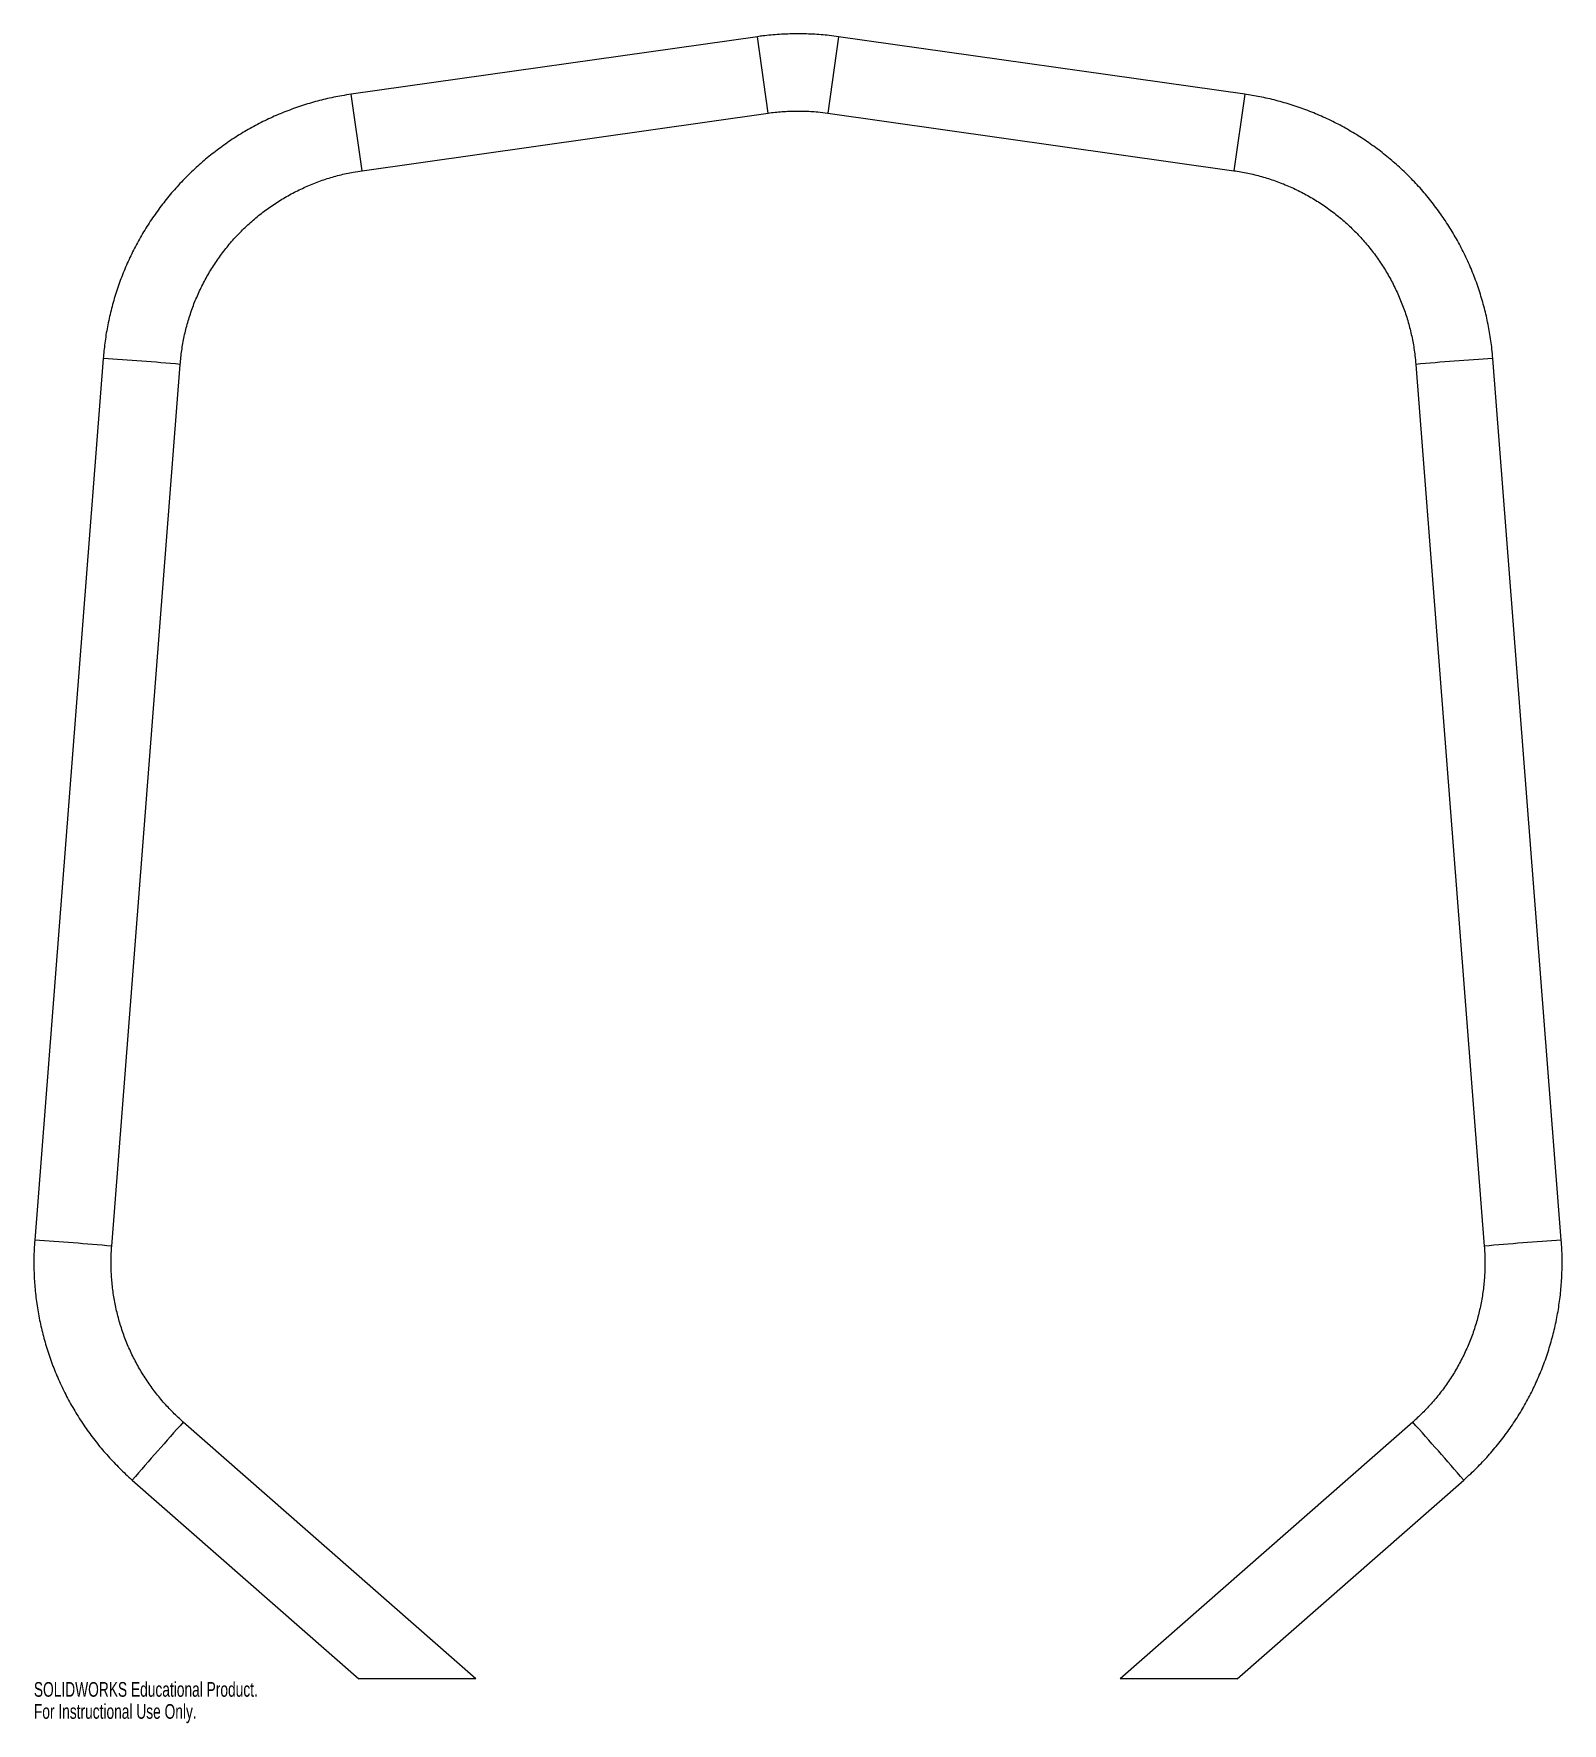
# Model space of a CAD drawing. Header units: millimetres. Extents: x -251 to 251, y 93 to 649.
import ezdxf

# ---------------------------------------------------------------- set-up
doc = ezdxf.new("R2010")
doc.units = ezdxf.units.MM
doc.styles.add('SLDTEXTSTYLE0', font='TXT', dxfattribs={"width": 0.7})

msp = doc.modelspace()

# ---------------------------------------------------------------- linework, layer by layer
at = {"color": 7, "linetype": 'Continuous', "lineweight": 25}
for p, q in [((-13.37, 648.36), (-146.97, 629.41)), ((146.97, 629.41), (13.37, 648.36)), ((-143.4, 604.26), (-9.81, 623.21)), ((9.81, 623.21), (143.4, 604.26)), ((-228.56, 542.48), (-251.09, 252.33)), ((-225.77, 250.37), (-203.24, 540.52)), ((203.24, 540.52), (225.77, 250.37)), ((251.09, 252.33), (228.56, 542.48)), ((-106, 107.95), (-202.23, 192.48)), ((202.23, 192.48), (106, 107.95)), ((-218.99, 173.4), (-144.49, 107.95)), ((144.49, 107.95), (218.99, 173.4)), ((-106, 107.95), (-144.49, 107.95)), ((144.49, 107.95), (106, 107.95))]:
    msp.add_line(p, q, dxfattribs=at)
at = {"color": 8, "linetype": 'Continuous', "lineweight": 25}
for p, q in [((-9.81, 623.21), (-13.37, 648.36)), ((13.37, 648.36), (9.81, 623.21)), ((-143.4, 604.26), (-146.97, 629.41)), ((146.97, 629.41), (143.4, 604.26))]:
    msp.add_line(p, q, dxfattribs=at)
for centre, radius, start, end in [((-300.47, -547.56), 1092.42, 84.89376, 86.22599), ((300.47, -547.56), 1092.42, 93.77401, 95.10624), ((-323, -837.78), 1092.49, 84.89379, 86.22593), ((323, -837.78), 1092.49, 93.77407, 95.10621), ((1027.1, -904.29), 1647.47, 138.26164, 139.14501), ((-1027.1, -904.29), 1647.47, 40.85499, 41.73836)]:
    msp.add_arc(centre, radius, start, end, dxfattribs=at)
at = {"color": 7, "linetype": 'Continuous', "lineweight": 25}
for points, knots in [([(13.37, 648.36), (12.35, 648.49), (9.51, 648.87), (4.83, 649.23), (-0.65, 649.35), (-6.14, 649.15), (-10.38, 648.76), (-12.78, 648.44), (-13.37, 648.36)], [0, 0, 0, 0, 0.115513, 0.319932, 0.524369, 0.728807, 0.933245, 1, 1, 1, 1]), ([(-146.97, 629.41), (-147.99, 629.26), (-150.82, 628.83), (-155.42, 627.87), (-160.72, 626.47), (-165.93, 624.75), (-171.04, 622.75), (-176.02, 620.44), (-180.87, 617.86), (-185.55, 615), (-190.06, 611.88), (-194.39, 608.5), (-198.51, 604.88), (-202.42, 601.03), (-206.1, 596.96), (-209.54, 592.68), (-212.73, 588.21), (-215.66, 583.57), (-218.31, 578.77), (-220.68, 573.82), (-222.77, 568.74), (-224.56, 563.55), (-226.04, 558.27), (-227.22, 552.91), (-228.08, 547.64), (-228.41, 544.15), (-228.56, 542.48)], [0, 0, 0, 0, 0.0240624, 0.0666445, 0.1092306, 0.1518167, 0.1944028, 0.236989, 0.2795751, 0.3221612, 0.3647473, 0.4073334, 0.4499195, 0.4925056, 0.5350917, 0.5776778, 0.6202638, 0.6628499, 0.705436, 0.7480221, 0.7906081, 0.8331942, 0.8757803, 0.9183663, 0.9609524, 1, 1, 1, 1]), ([(228.56, 542.48), (228.47, 543.51), (228.22, 546.36), (227.56, 551.01), (226.49, 556.39), (225.11, 561.7), (223.43, 566.93), (221.45, 572.04), (219.18, 577.04), (216.62, 581.9), (213.79, 586.6), (210.7, 591.13), (207.34, 595.47), (203.75, 599.62), (199.92, 603.55), (195.87, 607.25), (191.61, 610.72), (187.16, 613.93), (182.53, 616.89), (177.75, 619.57), (172.81, 621.97), (167.75, 624.08), (162.57, 625.9), (157.29, 627.41), (152.09, 628.61), (148.63, 629.15), (146.97, 629.41)], [0, 0, 0, 0, 0.024062, 0.066644, 0.10923, 0.151817, 0.194403, 0.236989, 0.279575, 0.322161, 0.364747, 0.407333, 0.449919, 0.492505, 0.535091, 0.577677, 0.620263, 0.662849, 0.705435, 0.748022, 0.790608, 0.833194, 0.87578, 0.918366, 0.960952, 1, 1, 1, 1]), ([(-9.81, 623.21), (-9.06, 623.31), (-6.75, 623.61), (-2.87, 623.89), (1.83, 623.93), (6.06, 623.69), (8.71, 623.35), (9.81, 623.21)], [0, 0, 0, 0, 0.115517, 0.354222, 0.592962, 0.831701, 1, 1, 1, 1]), ([(-203.24, 540.52), (-203.17, 541.27), (-202.97, 543.58), (-202.4, 547.44), (-201.42, 552.03), (-200.13, 556.55), (-198.54, 560.97), (-196.65, 565.28), (-194.48, 569.45), (-192.04, 573.46), (-189.33, 577.31), (-186.36, 580.96), (-183.16, 584.4), (-179.74, 587.62), (-176.1, 590.6), (-172.28, 593.33), (-168.28, 595.8), (-164.12, 597.99), (-159.82, 599.9), (-155.41, 601.52), (-150.9, 602.83), (-146.88, 603.73), (-144.37, 604.12), (-143.4, 604.26)], [0, 0, 0, 0, 0.024063, 0.073788, 0.123521, 0.173253, 0.222985, 0.272717, 0.322449, 0.372181, 0.421914, 0.471646, 0.521378, 0.57111, 0.620842, 0.670574, 0.720306, 0.770038, 0.81977, 0.869502, 0.919235, 0.968967, 1, 1, 1, 1]), ([(143.4, 604.26), (144.15, 604.15), (146.45, 603.8), (150.26, 602.99), (154.78, 601.72), (159.21, 600.15), (163.53, 598.28), (167.7, 596.12), (171.73, 593.69), (175.58, 591), (179.24, 588.05), (182.7, 584.86), (185.93, 581.45), (188.93, 577.83), (191.67, 574.01), (194.16, 570.02), (196.37, 565.87), (198.29, 561.59), (199.92, 557.18), (201.26, 552.67), (202.28, 548.08), (202.92, 544.02), (203.15, 541.49), (203.24, 540.52)], [0, 0, 0, 0, 0.024064, 0.073788, 0.12352, 0.173252, 0.222984, 0.272716, 0.322449, 0.372181, 0.421913, 0.471645, 0.521377, 0.571109, 0.620841, 0.670573, 0.720305, 0.770037, 0.81977, 0.869502, 0.919234, 0.968966, 1, 1, 1, 1]), ([(-251.09, 252.33), (-251.16, 251.3), (-251.36, 248.45), (-251.42, 243.75), (-251.2, 238.27), (-250.66, 232.81), (-249.8, 227.39), (-248.63, 222.03), (-247.16, 216.74), (-245.38, 211.55), (-243.31, 206.46), (-240.95, 201.51), (-238.31, 196.7), (-235.4, 192.05), (-232.22, 187.57), (-228.79, 183.29), (-225.12, 179.21), (-221.82, 175.93), (-219.73, 174.06), (-218.99, 173.4)], [0, 0, 0, 0, 0.035085, 0.097174, 0.159269, 0.221363, 0.283458, 0.345552, 0.407647, 0.469741, 0.531836, 0.593931, 0.656025, 0.71812, 0.780214, 0.842309, 0.904403, 0.966498, 1, 1, 1, 1]), ([(-202.23, 192.48), (-202.79, 192.99), (-204.52, 194.54), (-207.26, 197.3), (-210.35, 200.84), (-213.2, 204.59), (-215.78, 208.51), (-218.09, 212.6), (-220.13, 216.84), (-221.87, 221.21), (-223.32, 225.68), (-224.47, 230.24), (-225.3, 234.86), (-225.82, 239.54), (-226.03, 244.23), (-225.95, 247.85), (-225.8, 249.89), (-225.77, 250.37)], [0, 0, 0, 0, 0.035087, 0.107591, 0.180105, 0.25262, 0.325134, 0.397648, 0.470163, 0.542677, 0.615192, 0.687706, 0.760221, 0.832735, 0.90525, 0.977764, 1, 1, 1, 1]), ([(225.77, 250.37), (225.82, 249.61), (225.98, 247.29), (226.01, 243.4), (225.75, 238.71), (225.18, 234.04), (224.29, 229.43), (223.09, 224.88), (221.59, 220.43), (219.79, 216.08), (217.71, 211.87), (215.34, 207.81), (212.71, 203.91), (209.82, 200.2), (206.69, 196.69), (204.12, 194.16), (202.59, 192.8), (202.23, 192.48)], [0, 0, 0, 0, 0.035087, 0.107591, 0.180105, 0.25262, 0.325134, 0.397649, 0.470163, 0.542678, 0.615192, 0.687707, 0.760221, 0.832736, 0.90525, 0.977764, 1, 1, 1, 1]), ([(218.99, 173.4), (219.76, 174.09), (221.89, 176), (225.21, 179.31), (228.88, 183.39), (232.3, 187.68), (235.47, 192.16), (238.38, 196.82), (241.02, 201.63), (243.37, 206.59), (245.43, 211.68), (247.2, 216.87), (248.67, 222.16), (249.83, 227.53), (250.67, 232.95), (251.21, 238.41), (251.42, 243.89), (251.35, 248.54), (251.16, 251.35), (251.09, 252.33)], [0, 0, 0, 0, 0.035085, 0.097174, 0.159269, 0.221363, 0.283458, 0.345552, 0.407647, 0.469742, 0.531836, 0.593931, 0.656025, 0.71812, 0.780215, 0.842309, 0.904404, 0.966498, 1, 1, 1, 1])]:
    msp.add_open_spline(points, degree=3, knots=knots, dxfattribs=at)

# ---------------------------------------------------------------- texts
at = {"color": 7, "linetype": 'Continuous', "char_height": 4.8336, "attachment_point": 1, "style": 'SLDTEXTSTYLE0'}
for s, insert in [('SOLIDWORKS Educational Product.', (-251.37, 106.93)), ('For Instructional Use Only.', (-251.37, 99.68))]:
    msp.add_mtext(s, dxfattribs=dict(at, insert=insert))

doc.saveas('drawing.dxf')
